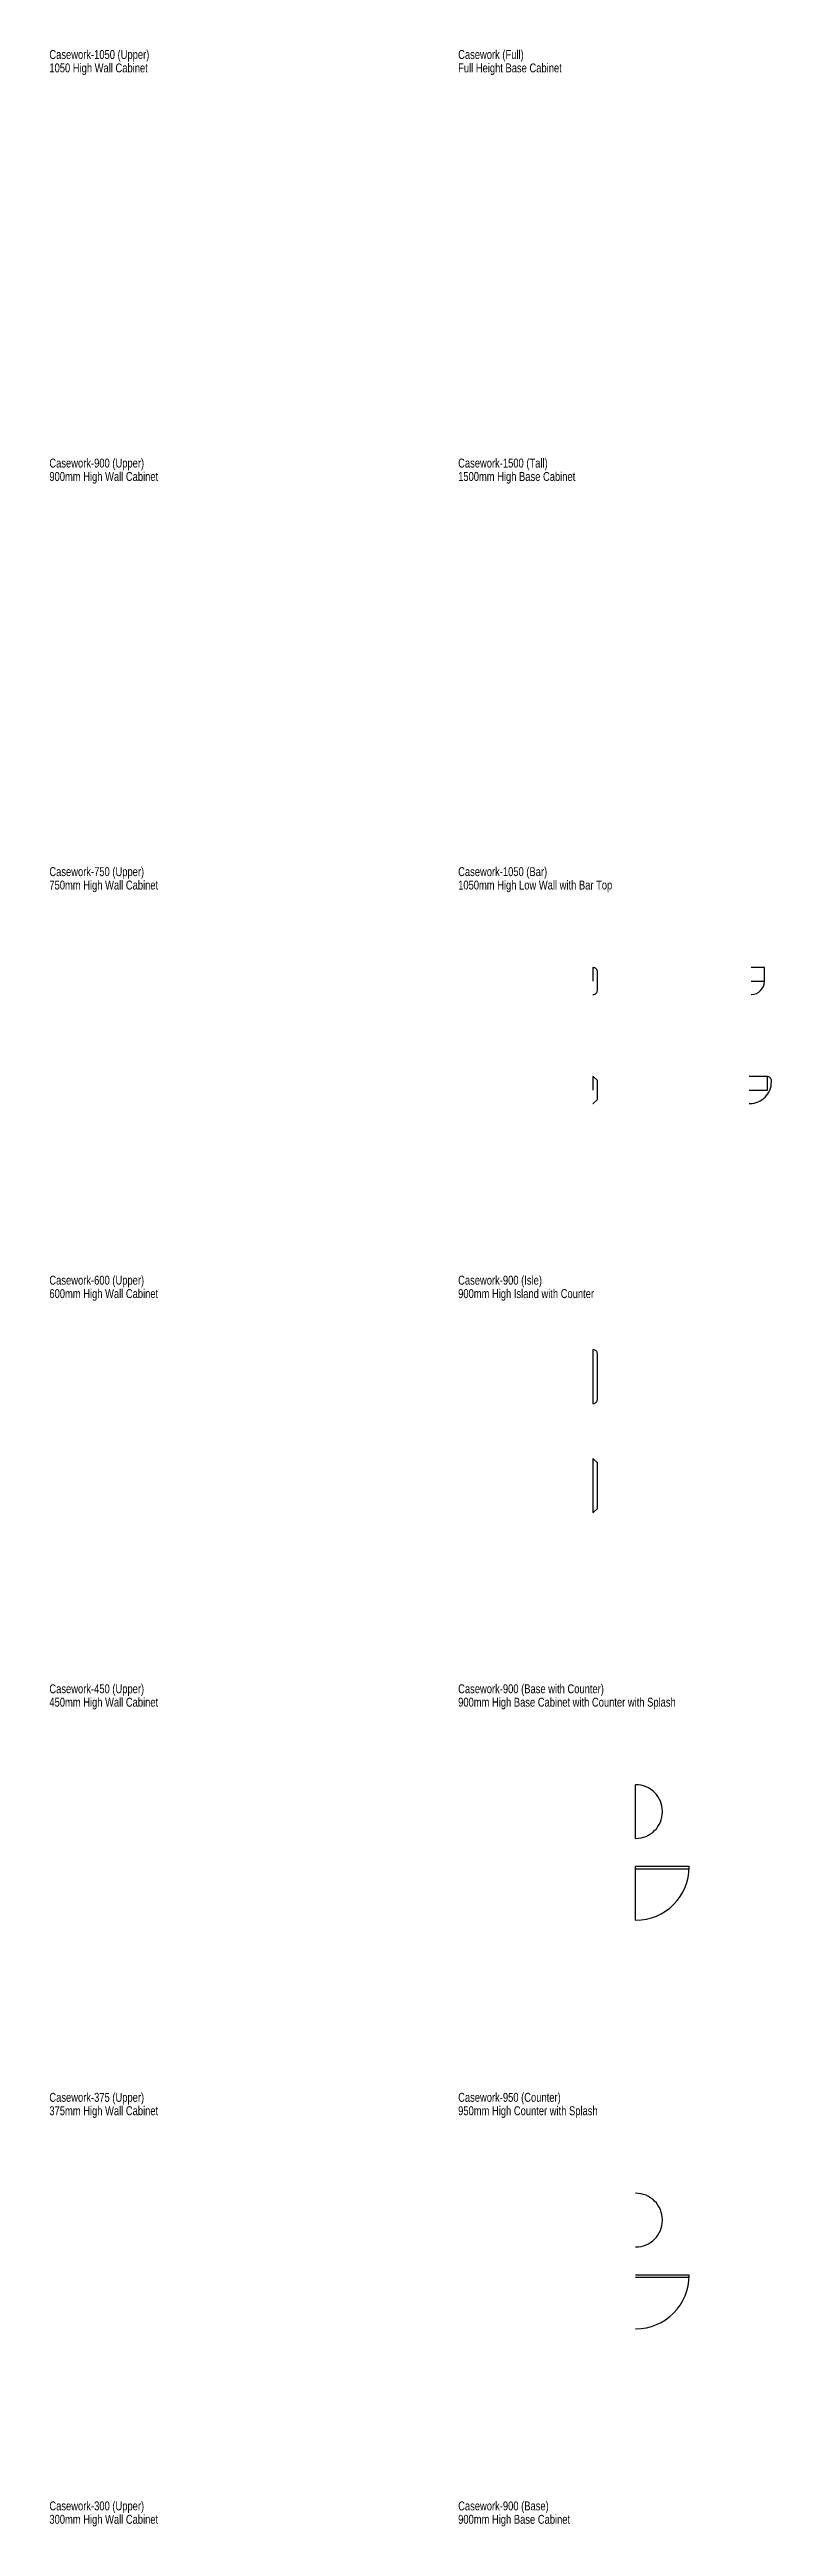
# Model space of a CAD drawing. Header units: millimetres. Extents: x 14023 to 22097, y -1594 to 26124.
import ezdxf

# ---------------------------------------------------------------- set-up
doc = ezdxf.new("R2010")
doc.units = ezdxf.units.MM
doc.header["$LTSCALE"] = 0.5
doc.linetypes.add('HIDDEN', pattern=[0.375, 0.25, -0.125])
doc.layers.add('X-WallDescriptions', color=5, linetype='HIDDEN')
doc.layers.add('X-WallEndcapPolylines', color=6, linetype='Continuous')
doc.styles.add('Title', font='arial.ttf', dxfattribs={"width": 0.75})

msp = doc.modelspace()

# ---------------------------------------------------------------- linework, layer by layer
at = {"layer": 'X-WallEndcapPolylines'}
for points in [[(20100, 15550), (20105, 15550, 0.414214), (20150, 15595), (20150, 15805, 0.414214), (20105, 15850), (20100, 15850)], [(21869, 15550), (21874, 15550, 0.414214), (22019, 15695), (22019, 15850), (21869, 15850)], [(21847, 14330), (21857, 14330, 0.414214), (22097, 14570), (22097, 14585, 0.414214), (22052, 14630), (21847, 14630)], [(20100, 10973), (20105, 10973, 0.414214), (20150, 11018), (20150, 11528, 0.414214), (20105, 11573), (20100, 11573)], [(20577, 6106), (20582, 6106, 0.414214), (20877, 6401), (20877, 6411, 0.414214), (20582, 6706), (20577, 6706)], [(20577, 5191), (20582, 5191, 0.414214), (21177, 5786), (21177, 5791), (20577, 5791)], [(20577, 1534), (20582, 1534, 0.414214), (20877, 1829), (20877, 1839, 0.414214), (20582, 2134), (20577, 2134)], [(20577, 619), (20582, 619, 0.414214), (21177, 1214), (21177, 1219), (20577, 1219)]]:
    msp.add_lwpolyline(points, format="xyb", dxfattribs=at)
for points in [[(20100, 15850), (20100, 15697)], [(21869, 15697), (22019, 15697), (22019, 15850), (21869, 15850)], [(20100, 14330), (20105, 14330), (20150, 14375), (20150, 14585), (20105, 14630), (20100, 14630)], [(20100, 14630), (20100, 14478)], [(21847, 14478), (22052, 14478), (22052, 14630), (21847, 14630)], [(20100, 11573), (20100, 10973)], [(20100, 10354), (20100, 9754)], [(20100, 9754), (20105, 9754), (20150, 9799), (20150, 10309), (20105, 10354), (20100, 10354)], [(20577, 6106), (20577, 6706)], [(20577, 5191), (20577, 5791)], [(20577, 5766), (21177, 5766), (21177, 5791), (20577, 5791)], [(20577, 1194), (21177, 1194), (21177, 1219), (20577, 1219)]]:
    msp.add_lwpolyline(points, dxfattribs=at)

# ---------------------------------------------------------------- texts
at = {"layer": 'X-WallDescriptions', "style": 'Title', "width": 0.75}
for s, p in [('Casework-1050 (Upper)', (14021, 26018)), ('Casework (Full)', (18593, 26018)), ('1050 High Wall Cabinet', (14021, 25868)), ('Full Height Base Cabinet', (18593, 25868)), ('Casework-900 (Upper)', (14021, 21446)), ('900mm High Wall Cabinet', (14021, 21296)), ('Casework-1500 (Tall)', (18593, 21446)), ('1500mm High Base Cabinet', (18593, 21296)), ('Casework-750 (Upper)', (14021, 16874)), ('Casework-1050 (Bar)', (18593, 16874)), ('750mm High Wall Cabinet', (14021, 16724)), ('1050mm High Low Wall with Bar Top', (18593, 16724)), ('Casework-600 (Upper)', (14021, 12302)), ('600mm High Wall Cabinet', (14021, 12152)), ('Casework-900 (Isle)', (18593, 12302)), ('900mm High Island with Counter', (18593, 12152)), ('Casework-450 (Upper)', (14021, 7730)), ('Casework-900 (Base with Counter)', (18593, 7730)), ('450mm High Wall Cabinet', (14021, 7580)), ('900mm High Base Cabinet with Counter with Splash', (18593, 7580)), ('375mm High Wall Cabinet', (14021, 3008)), ('Casework-375 (Upper)', (14021, 3158)), ('Casework-950 (Counter)', (18593, 3158)), ('950mm High Counter with Splash', (18593, 3008)), ('Casework-300 (Upper)', (14021, -1414)), ('Casework-900 (Base)', (18593, -1414)), ('300mm High Wall Cabinet', (14021, -1564)), ('900mm High Base Cabinet', (18593, -1564))]:
    msp.add_text(s, height=100, dxfattribs=at).set_placement(p)

doc.saveas('drawing.dxf')
